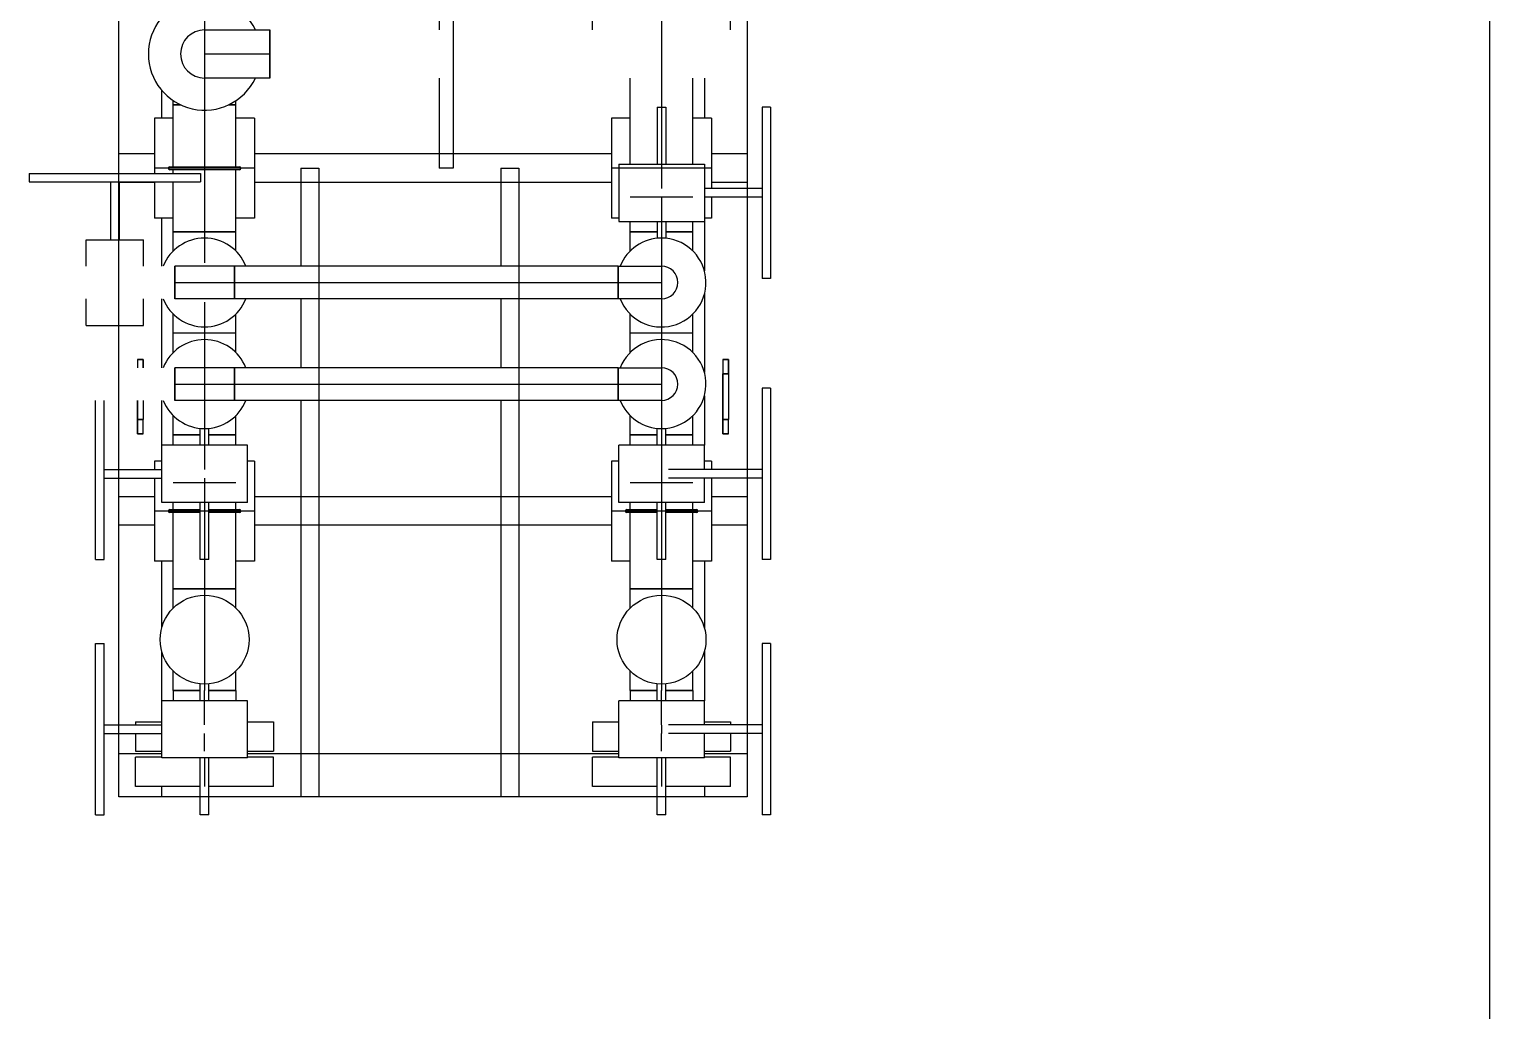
# Model space of a CAD drawing. Header units: inches. Extents: x 517790 to 538444, y 301815 to 302461.
# Drawn here: x 517889.56 to 517894.85, y 302304.38 to 302307.93 of the extents above; entities that cross this region are included whole.
import ezdxf

# ---------------------------------------------------------------- set-up
doc = ezdxf.new("R2010")
doc.units = ezdxf.units.IN
doc.header["$MEASUREMENT"] = 0
doc.linetypes.add('BLAST PROOF PARTITION-EMBED 1_DWG$0$DIVIDE2', pattern=[0.625, 0.25, -0.125, 0, -0.125, 0, -0.125])
doc.layers.add('硅胶总平面底图 工艺装置区', color=253, linetype='Continuous')
doc.layers.add('硅胶总平面底图0804', color=253, linetype='Continuous')

msp = doc.modelspace()

# ---------------------------------------------------------------- linework, layer by layer
at = {"layer": '硅胶总平面底图 工艺装置区', "linetype": 'BLAST PROOF PARTITION-EMBED 1_DWG$0$DIVIDE2', "lineweight": -3, "ltscale": 400}
msp.add_line((517894.8488, 302284.8998), (517894.8488, 302347.9323), dxfattribs=at)
at = {"layer": '硅胶总平面底图 工艺装置区', "color": 253, "linetype": 'Continuous', "lineweight": -3}
for p, q in [((517889.8891, 302307.4075), (517889.8891, 302309.6341)), ((517892.1624, 302308.4336), (517892.1624, 302307.9264)), ((517890.1991, 302308.0232), (517890.1991, 302307.6558)), ((517891.0485, 302308.0461), (517891.0485, 302307.9264)), ((517891.0981, 302308.0461), (517891.0981, 302307.9264)), ((517891.6031, 302307.9264), (517891.6031, 302308.0084)), ((517891.8524, 302308.0084), (517891.8524, 302307.9264)), ((517892.1018, 302307.9264), (517892.1018, 302308.0084)), ((517890.1991, 302307.9264), (517890.4353, 302307.9264)), ((517890.4353, 302307.9264), (517890.4353, 302307.7525)), ((517890.4353, 302307.7525), (517890.4353, 302307.9264)), ((517891.0981, 302307.9264), (517891.0981, 302307.7525)), ((517891.8524, 302307.9264), (517891.8524, 302307.7885)), ((517892.1624, 302307.9264), (517892.1624, 302307.7525)), ((517890.1991, 302307.8395), (517890.4353, 302307.8395)), ((517890.4353, 302307.8395), (517890.4353, 302307.8395)), ((517890.4353, 302307.8395), (517890.4353, 302307.8395)), ((517891.8524, 302307.7885), (517891.8524, 302307.7525)), ((517890.4353, 302307.7525), (517890.1991, 302307.7525)), ((517891.0485, 302307.7525), (517891.0485, 302307.4261)), ((517891.0981, 302307.7525), (517891.0981, 302307.4261)), ((517891.7392, 302307.4406), (517891.7392, 302307.7525)), ((517891.8524, 302307.7525), (517891.8524, 302307.6473)), ((517891.9656, 302307.4406), (517891.9656, 302307.7525)), ((517892.0074, 302307.7525), (517892.0074, 302307.607)), ((517892.1624, 302307.7525), (517892.1624, 302307.3528)), ((517890.0441, 302307.607), (517890.0441, 302307.7078)), ((517890.0859, 302307.6558), (517890.0859, 302307.6705)), ((517890.1118, 302307.6558), (517890.0859, 302307.6558)), ((517890.0859, 302307.6558), (517890.1118, 302307.6558)), ((517890.0859, 302307.4313), (517890.0859, 302307.6558)), ((517890.1991, 302307.6558), (517890.1991, 302307.6558)), ((517890.1991, 302307.6558), (517890.1991, 302307.6558)), ((517890.1991, 302307.6558), (517890.1991, 302307.6361)), ((517890.1991, 302307.6361), (517890.1991, 302307.4313)), ((517890.3123, 302307.6558), (517890.2864, 302307.6558)), ((517890.2864, 302307.6558), (517890.3123, 302307.6558)), ((517890.3123, 302307.6558), (517890.3123, 302307.6705)), ((517890.3123, 302307.4313), (517890.3123, 302307.6558)), ((517891.8369, 302307.6473), (517891.8679, 302307.6473)), ((517891.8369, 302307.6473), (517891.8369, 302307.4406)), ((517891.8524, 302307.6473), (517891.8524, 302307.3528)), ((517891.8679, 302307.6473), (517891.8679, 302307.4406)), ((517892.2162, 302307.6473), (517892.2162, 302307.0273)), ((517892.2472, 302307.6473), (517892.2162, 302307.6473)), ((517892.2472, 302307.6473), (517892.2472, 302307.0273)), ((517890.0859, 302307.607), (517890.0183, 302307.607)), ((517890.0183, 302307.607), (517890.0183, 302307.4075)), ((517890.3799, 302307.607), (517890.3123, 302307.607)), ((517890.3799, 302307.607), (517890.3799, 302307.2453)), ((517891.7392, 302307.607), (517891.6716, 302307.607)), ((517891.6716, 302307.607), (517891.6716, 302307.2453)), ((517892.0333, 302307.607), (517891.9656, 302307.607)), ((517892.0333, 302307.607), (517892.0333, 302307.3528)), ((517889.8891, 302307.4075), (517889.8891, 302307.4778)), ((517890.0183, 302307.4778), (517889.8891, 302307.4778)), ((517891.6716, 302307.4778), (517890.3799, 302307.4778)), ((517892.1624, 302307.4778), (517892.0333, 302307.4778)), ((517892.1624, 302307.4778), (517892.1624, 302307.3745)), ((517890.3799, 302307.4261), (517890.0183, 302307.4261)), ((517890.073, 302307.4313), (517890.3252, 302307.4313)), ((517890.3252, 302307.421), (517890.073, 302307.421)), ((517890.0859, 302307.4075), (517890.0859, 302307.421)), ((517890.1991, 302307.4313), (517890.1991, 302307.421)), ((517890.1991, 302307.421), (517890.1991, 302307.1965)), ((517890.3123, 302307.1965), (517890.3123, 302307.421)), ((517890.5473, 302307.4261), (517890.6124, 302307.4261)), ((517890.5473, 302307.4261), (517890.5473, 302307.0719)), ((517890.6124, 302307.4261), (517890.6124, 302307.0719)), ((517891.0981, 302307.4261), (517891.0485, 302307.4261)), ((517891.2707, 302307.4261), (517891.2707, 302307.0719)), ((517891.2707, 302307.4261), (517891.3358, 302307.4261)), ((517891.3358, 302307.4261), (517891.3358, 302307.0719)), ((517892.0333, 302307.4261), (517891.6716, 302307.4261)), ((517891.6974, 302307.4406), (517892.0074, 302307.4406)), ((517891.6974, 302307.4406), (517891.6974, 302307.234)), ((517892.0074, 302307.4406), (517892.0074, 302307.234)), ((517889.5647, 302307.4075), (517890.1846, 302307.4075)), ((517889.5647, 302307.4075), (517889.5647, 302307.3766)), ((517889.5647, 302307.3766), (517890.1846, 302307.3766)), ((517889.8592, 302307.3766), (517889.8592, 302307.1678)), ((517889.8891, 302306.8578), (517889.8891, 302307.4075)), ((517889.8902, 302307.3766), (517889.8902, 302307.1678)), ((517890.0183, 302307.3745), (517889.8902, 302307.3745)), ((517890.0183, 302307.3766), (517890.0183, 302307.2453)), ((517890.0859, 302307.1965), (517890.0859, 302307.3766)), ((517890.1846, 302307.4075), (517890.1846, 302307.3766)), ((517891.6716, 302307.3745), (517890.3799, 302307.3745)), ((517892.1624, 302307.3745), (517892.0333, 302307.3745)), ((517891.7392, 302307.3228), (517891.9656, 302307.3228)), ((517891.8524, 302307.3218), (517891.8524, 302307.1965)), ((517892.2162, 302307.3528), (517892.0074, 302307.3528)), ((517892.2162, 302307.3218), (517892.0074, 302307.3218)), ((517892.0333, 302307.3218), (517892.0333, 302307.2453)), ((517892.1624, 302307.3528), (517892.1624, 302307.3218)), ((517892.1624, 302307.3218), (517892.1624, 302306.3364)), ((517890.0859, 302307.2453), (517890.0183, 302307.2453)), ((517890.0441, 302307.0719), (517890.0441, 302307.2453)), ((517890.3799, 302307.2453), (517890.3123, 302307.2453)), ((517891.6974, 302307.2453), (517891.6716, 302307.2453)), ((517891.6974, 302307.234), (517892.0074, 302307.234)), ((517891.7392, 302307.1965), (517891.7392, 302307.234)), ((517891.8369, 302307.234), (517891.8369, 302307.1728)), ((517891.8679, 302307.234), (517891.8679, 302307.1728)), ((517891.9656, 302307.1965), (517891.9656, 302307.234)), ((517892.0333, 302307.2453), (517892.0074, 302307.2453)), ((517892.0074, 302307.234), (517892.0074, 302307.0555)), ((517889.7713, 302307.0719), (517889.7713, 302307.1678)), ((517889.7713, 302307.1678), (517889.978, 302307.1678)), ((517889.978, 302307.0719), (517889.978, 302307.1678)), ((517890.1991, 302307.1965), (517890.0859, 302307.1965)), ((517890.0859, 302307.127), (517890.0859, 302307.1965)), ((517890.0859, 302307.1965), (517890.3123, 302307.1965)), ((517890.1991, 302307.1965), (517890.1991, 302307.1736)), ((517890.1991, 302307.1965), (517890.1991, 302307.1965)), ((517890.3123, 302307.1965), (517890.1991, 302307.1965)), ((517890.1991, 302307.1736), (517890.1991, 302307.0838)), ((517890.3123, 302307.127), (517890.3123, 302307.1965)), ((517891.8369, 302307.1965), (517891.7392, 302307.1965)), ((517891.7392, 302307.127), (517891.7392, 302307.1965)), ((517891.7392, 302307.1965), (517891.8369, 302307.1965)), ((517891.8524, 302307.1965), (517891.8524, 302307.1965)), ((517891.8524, 302307.1965), (517891.8524, 302306.8521)), ((517891.9656, 302307.1965), (517891.8679, 302307.1965)), ((517891.8679, 302307.1965), (517891.9656, 302307.1965)), ((517891.9656, 302307.127), (517891.9656, 302307.1965)), ((517890.091, 302307.0719), (517890.091, 302306.9538)), ((517890.3073, 302307.0719), (517890.091, 302307.0719)), ((517890.091, 302307.0128), (517890.091, 302307.0719)), ((517890.3073, 302307.0128), (517890.3073, 302307.0719)), ((517891.695, 302307.0719), (517890.3073, 302307.0719)), ((517890.3073, 302307.0719), (517890.3073, 302306.9538)), ((517890.6124, 302307.0719), (517890.6124, 302306.9538)), ((517891.3358, 302307.0719), (517891.3358, 302306.9538)), ((517891.695, 302307.0128), (517891.695, 302307.0719)), ((517891.695, 302307.0719), (517891.695, 302306.9538)), ((517891.695, 302307.0719), (517891.8524, 302307.0719)), ((517890.091, 302307.0128), (517890.3073, 302307.0128)), ((517890.091, 302307.0128), (517890.091, 302307.0128)), ((517890.091, 302306.9538), (517890.091, 302307.0128)), ((517890.3073, 302307.0128), (517890.3072, 302307.0128)), ((517890.3072, 302307.0128), (517890.3072, 302307.0128)), ((517890.3073, 302307.0128), (517891.695, 302307.0128)), ((517890.3073, 302306.9538), (517890.3073, 302307.0128)), ((517891.695, 302306.9538), (517891.695, 302307.0128)), ((517891.695, 302307.0128), (517891.695, 302307.0128)), ((517891.695, 302307.0128), (517891.695, 302307.0128)), ((517891.695, 302307.0128), (517891.8524, 302307.0128)), ((517892.2472, 302307.0273), (517892.2162, 302307.0273)), ((517889.7713, 302306.8578), (517889.7713, 302306.9538)), ((517889.978, 302306.8578), (517889.978, 302306.9538)), ((517890.0441, 302306.7044), (517890.0441, 302306.9538)), ((517890.3073, 302306.9538), (517890.091, 302306.9538)), ((517891.695, 302306.9538), (517890.3073, 302306.9538)), ((517890.5473, 302306.9538), (517890.5473, 302306.7044)), ((517890.6124, 302306.9538), (517890.6124, 302306.7044)), ((517891.2707, 302306.9538), (517891.2707, 302306.7044)), ((517891.3358, 302306.9538), (517891.3358, 302306.7044)), ((517891.8524, 302306.9538), (517891.695, 302306.9538)), ((517892.0074, 302306.9702), (517892.0074, 302306.688)), ((517890.0859, 302306.8291), (517890.0859, 302306.8987)), ((517890.1991, 302306.9419), (517890.1991, 302306.8521)), ((517890.3123, 302306.8291), (517890.3123, 302306.8987)), ((517891.7392, 302306.8291), (517891.7392, 302306.8987)), ((517891.9656, 302306.8291), (517891.9656, 302306.8987)), ((517889.7713, 302306.8578), (517889.978, 302306.8578)), ((517889.8891, 302306.7044), (517889.8891, 302306.8578)), ((517890.1991, 302306.8521), (517890.1991, 302306.8291)), ((517891.8524, 302306.8521), (517891.8524, 302306.8291)), ((517890.1991, 302306.8291), (517890.0859, 302306.8291)), ((517890.0859, 302306.7595), (517890.0859, 302306.8291)), ((517890.1991, 302306.8291), (517890.0859, 302306.8291)), ((517890.1991, 302306.8291), (517890.1991, 302306.8291)), ((517890.1991, 302306.8291), (517890.1991, 302306.8061)), ((517890.3123, 302306.8291), (517890.1991, 302306.8291)), ((517890.1991, 302306.8291), (517890.1991, 302306.8291)), ((517890.1991, 302306.8291), (517890.1991, 302306.8291)), ((517890.3123, 302306.8291), (517890.1991, 302306.8291)), ((517890.1991, 302306.8061), (517890.1991, 302306.4616)), ((517890.3123, 302306.7595), (517890.3123, 302306.8291)), ((517891.8524, 302306.8291), (517891.7392, 302306.8291)), ((517891.7392, 302306.7595), (517891.7392, 302306.8291)), ((517891.8524, 302306.8291), (517891.7392, 302306.8291)), ((517891.8524, 302306.8291), (517891.8524, 302306.8061)), ((517891.8524, 302306.8291), (517891.8524, 302306.8291)), ((517891.9656, 302306.8291), (517891.8524, 302306.8291)), ((517891.8524, 302306.8291), (517891.8524, 302306.8291)), ((517891.8524, 302306.8291), (517891.8524, 302306.8291)), ((517891.9656, 302306.8291), (517891.8524, 302306.8291)), ((517891.8524, 302306.8061), (517891.8524, 302306.4616)), ((517891.9656, 302306.7595), (517891.9656, 302306.8291)), ((517889.977, 302306.7338), (517889.9563, 302306.7338)), ((517889.9563, 302306.7338), (517889.977, 302306.7338)), ((517889.9563, 302306.7338), (517889.9563, 302306.7044)), ((517889.9563, 302306.7338), (517889.9563, 302306.7044)), ((517889.977, 302306.7044), (517889.977, 302306.7338)), ((517889.977, 302306.7338), (517889.977, 302306.7044)), ((517892.0746, 302306.7338), (517892.0746, 302306.6822)), ((517892.0746, 302306.7338), (517892.0746, 302306.6822)), ((517892.0953, 302306.7338), (517892.0746, 302306.7338)), ((517892.0746, 302306.7338), (517892.0953, 302306.7338)), ((517892.0953, 302306.6822), (517892.0953, 302306.7338)), ((517892.0953, 302306.7338), (517892.0953, 302306.6822)), ((517889.8891, 302306.5863), (517889.8891, 302306.7044)), ((517890.091, 302306.7044), (517890.091, 302306.5863)), ((517890.3073, 302306.7044), (517890.091, 302306.7044)), ((517890.091, 302306.6454), (517890.091, 302306.7044)), ((517890.3073, 302306.6454), (517890.3073, 302306.7044)), ((517891.695, 302306.7044), (517890.3073, 302306.7044)), ((517890.3073, 302306.7044), (517890.3073, 302306.5863)), ((517890.6124, 302306.7044), (517890.6124, 302306.5863)), ((517891.3358, 302306.7044), (517891.3358, 302306.5863)), ((517891.695, 302306.6454), (517891.695, 302306.7044)), ((517891.695, 302306.7044), (517891.695, 302306.5863)), ((517891.695, 302306.7044), (517891.8524, 302306.7044)), ((517892.0746, 302306.6822), (517892.0953, 302306.6822)), ((517892.0953, 302306.6822), (517892.0746, 302306.6822)), ((517892.0746, 302306.5168), (517892.0746, 302306.6822)), ((517892.0746, 302306.6822), (517892.0746, 302306.5168)), ((517892.0953, 302306.6822), (517892.0746, 302306.6822)), ((517892.0953, 302306.6822), (517892.0953, 302306.5168)), ((517892.0953, 302306.6822), (517892.0953, 302306.5168)), ((517890.091, 302306.6454), (517890.091, 302306.6454)), ((517890.091, 302306.6454), (517890.3073, 302306.6454)), ((517890.091, 302306.5863), (517890.091, 302306.6454)), ((517890.3072, 302306.6454), (517890.3072, 302306.6454)), ((517890.3073, 302306.6454), (517890.3072, 302306.6454)), ((517890.3073, 302306.6454), (517891.695, 302306.6454)), ((517890.3073, 302306.5863), (517890.3073, 302306.6454)), ((517891.695, 302306.5863), (517891.695, 302306.6454)), ((517891.695, 302306.6454), (517891.695, 302306.6454)), ((517891.695, 302306.6454), (517891.695, 302306.6454)), ((517891.695, 302306.6454), (517891.8524, 302306.6454)), ((517892.2162, 302306.6309), (517892.2162, 302306.0109)), ((517892.2472, 302306.6309), (517892.2162, 302306.6309)), ((517892.2472, 302306.6309), (517892.2472, 302306.0109)), ((517889.8044, 302306.0109), (517889.8044, 302306.5863)), ((517889.8354, 302306.0109), (517889.8354, 302306.5863)), ((517889.8891, 302306.3364), (517889.8891, 302306.5863)), ((517889.9563, 302306.5168), (517889.9563, 302306.5863)), ((517889.9563, 302306.5863), (517889.9563, 302306.5168)), ((517889.977, 302306.5863), (517889.977, 302306.5168)), ((517889.977, 302306.5863), (517889.977, 302306.5168)), ((517890.0441, 302306.4242), (517890.0441, 302306.5863)), ((517890.3073, 302306.5863), (517890.091, 302306.5863)), ((517891.695, 302306.5863), (517890.3073, 302306.5863)), ((517890.5473, 302306.5863), (517890.5473, 302305.1528)), ((517890.6124, 302306.5863), (517890.6124, 302305.1528)), ((517891.2707, 302306.5863), (517891.2707, 302305.1528)), ((517891.3358, 302306.5863), (517891.3358, 302305.1528)), ((517891.8524, 302306.5863), (517891.695, 302306.5863)), ((517892.0074, 302306.6027), (517892.0074, 302306.4242)), ((517890.0859, 302306.4616), (517890.0859, 302306.5312)), ((517890.3123, 302306.4616), (517890.3123, 302306.5312)), ((517891.7392, 302306.4616), (517891.7392, 302306.5312)), ((517891.9656, 302306.4616), (517891.9656, 302306.5312)), ((517889.977, 302306.5168), (517889.9563, 302306.5168)), ((517889.9563, 302306.5168), (517889.977, 302306.5168)), ((517889.9563, 302306.5168), (517889.9563, 302306.4652)), ((517889.9563, 302306.4652), (517889.9563, 302306.5168)), ((517889.977, 302306.5168), (517889.9563, 302306.5168)), ((517889.977, 302306.4652), (517889.977, 302306.5168)), ((517889.977, 302306.4652), (517889.977, 302306.5168)), ((517890.1836, 302306.4242), (517890.1836, 302306.4854)), ((517890.2146, 302306.4242), (517890.2146, 302306.4854)), ((517891.8369, 302306.4242), (517891.8369, 302306.4854)), ((517891.8679, 302306.4242), (517891.8679, 302306.4854)), ((517892.0953, 302306.5168), (517892.0746, 302306.5168)), ((517892.0746, 302306.5168), (517892.0953, 302306.5168)), ((517892.0746, 302306.5168), (517892.0746, 302306.4652)), ((517892.0746, 302306.4652), (517892.0746, 302306.5168)), ((517892.0953, 302306.5168), (517892.0746, 302306.5168)), ((517892.0953, 302306.4652), (517892.0953, 302306.5168)), ((517892.0953, 302306.4652), (517892.0953, 302306.5168)), ((517889.9563, 302306.4652), (517889.977, 302306.4652)), ((517889.977, 302306.4652), (517889.9563, 302306.4652)), ((517890.3541, 302306.4242), (517890.0441, 302306.4242)), ((517890.0441, 302306.2176), (517890.0441, 302306.4242)), ((517890.1836, 302306.4616), (517890.0859, 302306.4616)), ((517890.0859, 302306.4616), (517890.1836, 302306.4616)), ((517890.0859, 302306.4242), (517890.0859, 302306.4616)), ((517890.1991, 302306.4616), (517890.1991, 302306.4617)), ((517890.1991, 302306.4617), (517890.1991, 302306.4617)), ((517890.1991, 302306.4616), (517890.1991, 302306.3364)), ((517890.3123, 302306.4616), (517890.2146, 302306.4616)), ((517890.2146, 302306.4616), (517890.3123, 302306.4616)), ((517890.3123, 302306.4242), (517890.3123, 302306.4616)), ((517890.3541, 302306.2176), (517890.3541, 302306.4242)), ((517892.0074, 302306.4242), (517891.6974, 302306.4242)), ((517891.6974, 302306.2176), (517891.6974, 302306.4242)), ((517891.7392, 302306.4616), (517891.8369, 302306.4616)), ((517891.7392, 302306.4242), (517891.7392, 302306.4616)), ((517891.8369, 302306.4616), (517891.7392, 302306.4616)), ((517891.8524, 302306.4616), (517891.8524, 302306.4617)), ((517891.8524, 302306.4617), (517891.8524, 302306.4617)), ((517891.8524, 302306.4616), (517891.8524, 302306.3364)), ((517891.8679, 302306.4616), (517891.9656, 302306.4616)), ((517891.9656, 302306.4616), (517891.8679, 302306.4616)), ((517891.9656, 302306.4242), (517891.9656, 302306.4616)), ((517892.0074, 302306.3364), (517892.0074, 302306.4242)), ((517892.0746, 302306.4652), (517892.0953, 302306.4652)), ((517892.0953, 302306.4652), (517892.0746, 302306.4652)), ((517890.0183, 302306.367), (517890.0183, 302306.3364)), ((517890.0441, 302306.367), (517890.0183, 302306.367)), ((517890.3799, 302306.367), (517890.3541, 302306.367)), ((517890.3799, 302306.367), (517890.3799, 302306.0053)), ((517891.6716, 302306.367), (517891.6716, 302306.0053)), ((517891.6974, 302306.367), (517891.6716, 302306.367)), ((517892.0333, 302306.367), (517892.0074, 302306.367)), ((517892.0333, 302306.367), (517892.0333, 302306.3364)), ((517889.8354, 302306.3364), (517890.0441, 302306.3364)), ((517889.8891, 302306.3054), (517889.8891, 302306.3364)), ((517891.8524, 302306.3363), (517891.8524, 302306.3055)), ((517892.2162, 302306.3364), (517891.8777, 302306.3364)), ((517892.1624, 302306.3364), (517892.1624, 302306.3054)), ((517889.8354, 302306.3054), (517890.0441, 302306.3054)), ((517889.8891, 302305.4122), (517889.8891, 302306.3054)), ((517890.0183, 302306.3054), (517890.0183, 302306.0053)), ((517890.0859, 302306.2895), (517890.3123, 302306.2895)), ((517890.1991, 302306.3054), (517890.1991, 302306.2895)), ((517890.1991, 302306.2895), (517890.1991, 302306.2895)), ((517890.1991, 302306.2895), (517890.1991, 302306.2895)), ((517890.1991, 302306.2895), (517890.1991, 302306.0109)), ((517891.7392, 302306.2895), (517891.9656, 302306.2895)), ((517891.8524, 302306.3054), (517891.8524, 302306.2895)), ((517891.8524, 302306.2895), (517891.8524, 302306.0109)), ((517891.8524, 302306.2895), (517891.8524, 302306.2895)), ((517891.8524, 302306.2895), (517891.8524, 302306.2895)), ((517892.2162, 302306.3054), (517891.8777, 302306.3054)), ((517892.0074, 302306.2176), (517892.0074, 302306.3054)), ((517892.0333, 302306.3054), (517892.0333, 302306.0053)), ((517892.1624, 302306.3054), (517892.1624, 302305.4122)), ((517889.8891, 302306.1345), (517889.8891, 302306.2378)), ((517890.0183, 302306.2378), (517889.8891, 302306.2378)), ((517890.3541, 302306.2176), (517890.0441, 302306.2176)), ((517890.0859, 302306.1913), (517890.0859, 302306.2176)), ((517890.1836, 302306.0109), (517890.1836, 302306.2176)), ((517890.2146, 302306.0109), (517890.2146, 302306.2176)), ((517890.3123, 302306.1913), (517890.3123, 302306.2176)), ((517891.6716, 302306.2378), (517890.3799, 302306.2378)), ((517892.0074, 302306.2176), (517891.6974, 302306.2176)), ((517891.7392, 302306.1913), (517891.7392, 302306.2176)), ((517891.8369, 302306.0109), (517891.8369, 302306.2176)), ((517891.8679, 302306.0109), (517891.8679, 302306.2176)), ((517891.9656, 302306.1913), (517891.9656, 302306.2176)), ((517892.1624, 302306.2378), (517892.0333, 302306.2378)), ((517892.1624, 302306.2378), (517892.1624, 302306.1345)), ((517890.3799, 302306.1862), (517890.0183, 302306.1862)), ((517890.073, 302306.1913), (517890.1836, 302306.1913)), ((517890.1836, 302306.181), (517890.073, 302306.181)), ((517890.0859, 302305.9049), (517890.0859, 302306.181)), ((517890.2146, 302306.1913), (517890.3252, 302306.1913)), ((517890.3252, 302306.181), (517890.2146, 302306.181)), ((517890.3123, 302305.9049), (517890.3123, 302306.181)), ((517892.0333, 302306.1862), (517891.6716, 302306.1862)), ((517891.7264, 302306.1913), (517891.8369, 302306.1913)), ((517891.8369, 302306.181), (517891.7264, 302306.181)), ((517891.7392, 302305.9049), (517891.7392, 302306.181)), ((517891.8679, 302306.1913), (517891.9785, 302306.1913)), ((517891.9785, 302306.181), (517891.8679, 302306.181)), ((517891.9656, 302305.9049), (517891.9656, 302306.181)), ((517890.0183, 302306.1345), (517889.8891, 302306.1345)), ((517891.6716, 302306.1345), (517890.3799, 302306.1345)), ((517892.1624, 302306.1345), (517892.0333, 302306.1345)), ((517889.8044, 302306.0109), (517889.8354, 302306.0109)), ((517890.0859, 302306.0053), (517890.0183, 302306.0053)), ((517890.0441, 302305.7638), (517890.0441, 302306.0053)), ((517890.2146, 302306.0109), (517890.1836, 302306.0109)), ((517890.1991, 302306.0109), (517890.1991, 302305.9049)), ((517890.3799, 302306.0053), (517890.3123, 302306.0053)), ((517891.7392, 302306.0053), (517891.6716, 302306.0053)), ((517891.8679, 302306.0109), (517891.8369, 302306.0109)), ((517891.8524, 302306.0109), (517891.8524, 302305.9049)), ((517892.0333, 302306.0053), (517891.9656, 302306.0053)), ((517892.0074, 302306.0053), (517892.0074, 302305.7638)), ((517892.2472, 302306.0109), (517892.2162, 302306.0109)), ((517890.1991, 302305.9049), (517890.0859, 302305.9049)), ((517890.0859, 302305.8353), (517890.0859, 302305.9049)), ((517890.0859, 302305.9049), (517890.3123, 302305.9049)), ((517890.1991, 302305.9049), (517890.1991, 302305.8819)), ((517890.1991, 302305.9049), (517890.1991, 302305.9049)), ((517890.3123, 302305.9049), (517890.1991, 302305.9049)), ((517890.3123, 302305.8353), (517890.3123, 302305.9049)), ((517891.8524, 302305.9049), (517891.7392, 302305.9049)), ((517891.7392, 302305.8353), (517891.7392, 302305.9049)), ((517891.7392, 302305.9049), (517891.9656, 302305.9049)), ((517891.8524, 302305.9049), (517891.8524, 302305.8819)), ((517891.8524, 302305.9049), (517891.8524, 302305.9049)), ((517891.9656, 302305.9049), (517891.8524, 302305.9049)), ((517891.9656, 302305.8353), (517891.9656, 302305.9049)), ((517890.1991, 302305.8819), (517890.1991, 302305.5374)), ((517891.8524, 302305.8819), (517891.8524, 302305.5374)), ((517889.8044, 302305.0867), (517889.8044, 302305.7067)), ((517889.8044, 302305.7067), (517889.8354, 302305.7067)), ((517889.8354, 302305.0867), (517889.8354, 302305.7067)), ((517890.0441, 302305.5), (517890.0441, 302305.6785)), ((517892.0074, 302305.6785), (517892.0074, 302305.5)), ((517892.2162, 302305.7067), (517892.2162, 302305.0867)), ((517892.2472, 302305.7067), (517892.2162, 302305.7067)), ((517892.2472, 302305.7067), (517892.2472, 302305.0867)), ((517890.0859, 302305.5374), (517890.0859, 302305.607)), ((517890.3123, 302305.5374), (517890.3123, 302305.607)), ((517891.7392, 302305.5374), (517891.7392, 302305.607)), ((517891.9656, 302305.5374), (517891.9656, 302305.607)), ((517890.0859, 302305.5374), (517890.1836, 302305.5374)), ((517890.0859, 302305.5374), (517890.0859, 302305.5)), ((517890.1836, 302305.5374), (517890.0859, 302305.5374)), ((517890.1836, 302305.5), (517890.1836, 302305.5612)), ((517890.1991, 302305.5374), (517890.1991, 302305.5375)), ((517890.1991, 302305.5375), (517890.1991, 302305.5375)), ((517890.1991, 302305.4122), (517890.1991, 302305.5374)), ((517890.2146, 302305.5), (517890.2146, 302305.5612)), ((517890.2146, 302305.5374), (517890.3123, 302305.5374)), ((517890.3123, 302305.5374), (517890.2146, 302305.5374)), ((517890.3123, 302305.5374), (517890.3123, 302305.5)), ((517891.8369, 302305.5374), (517891.7392, 302305.5374)), ((517891.7392, 302305.5374), (517891.8369, 302305.5374)), ((517891.7392, 302305.5374), (517891.7392, 302305.5)), ((517891.8369, 302305.5), (517891.8369, 302305.5612)), ((517891.8524, 302305.5374), (517891.8524, 302305.5375)), ((517891.8524, 302305.5375), (517891.8524, 302305.5375)), ((517891.8524, 302305.4122), (517891.8524, 302305.5374)), ((517891.8679, 302305.5), (517891.8679, 302305.5612)), ((517891.9656, 302305.5374), (517891.8679, 302305.5374)), ((517891.8679, 302305.5374), (517891.9656, 302305.5374)), ((517891.9656, 302305.5374), (517891.9656, 302305.5)), ((517890.3541, 302305.5), (517890.0441, 302305.5)), ((517890.0441, 302305.2934), (517890.0441, 302305.5)), ((517890.3541, 302305.2934), (517890.3541, 302305.5)), ((517892.0074, 302305.5), (517891.6974, 302305.5)), ((517891.6974, 302305.2934), (517891.6974, 302305.5)), ((517892.0074, 302305.4122), (517892.0074, 302305.5)), ((517889.8354, 302305.4122), (517890.0441, 302305.4122)), ((517889.8891, 302305.3812), (517889.8891, 302305.4122)), ((517889.9498, 302305.4241), (517890.0441, 302305.4241)), ((517889.9498, 302305.4241), (517889.9498, 302305.4122)), ((517890.3541, 302305.4241), (517890.4485, 302305.4241)), ((517890.4485, 302305.4241), (517890.4485, 302305.3175)), ((517891.6031, 302305.4241), (517891.6974, 302305.4241)), ((517891.6031, 302305.4241), (517891.6031, 302305.3175)), ((517891.8524, 302305.4121), (517891.8524, 302305.3813)), ((517892.2162, 302305.4122), (517891.8777, 302305.4122)), ((517892.0074, 302305.4241), (517892.1018, 302305.4241)), ((517892.1018, 302305.4241), (517892.1018, 302305.4122)), ((517892.1624, 302305.4122), (517892.1624, 302305.3812)), ((517889.8354, 302305.3812), (517890.0441, 302305.3812)), ((517889.8891, 302305.1528), (517889.8891, 302305.3812)), ((517889.9498, 302305.3812), (517889.9498, 302305.3175)), ((517890.1991, 302305.3175), (517890.1991, 302305.3812)), ((517891.8524, 302305.3175), (517891.8524, 302305.3812)), ((517892.2162, 302305.3812), (517891.8777, 302305.3812)), ((517892.0074, 302305.2934), (517892.0074, 302305.3812)), ((517892.1018, 302305.3812), (517892.1018, 302305.3175)), ((517892.1624, 302305.3812), (517892.1624, 302305.1528)), ((517889.8891, 302305.1528), (517889.8891, 302305.3078)), ((517890.0441, 302305.3078), (517889.8891, 302305.3078)), ((517889.9498, 302305.3175), (517890.0441, 302305.3175)), ((517890.3541, 302305.3175), (517890.4485, 302305.3175)), ((517891.6974, 302305.3078), (517890.3541, 302305.3078)), ((517891.6031, 302305.3175), (517891.6974, 302305.3175)), ((517892.0074, 302305.3175), (517892.1018, 302305.3175)), ((517892.1624, 302305.3078), (517892.0074, 302305.3078)), ((517892.1624, 302305.3078), (517892.1624, 302305.1528)), ((517890.0441, 302305.2962), (517889.9498, 302305.2962)), ((517889.9498, 302305.1896), (517889.9498, 302305.2962)), ((517890.3541, 302305.2934), (517890.0441, 302305.2934)), ((517890.1836, 302305.0867), (517890.1836, 302305.2934)), ((517890.1991, 302305.2962), (517890.1991, 302305.1896)), ((517890.2146, 302305.0867), (517890.2146, 302305.2934)), ((517890.4485, 302305.2962), (517890.3541, 302305.2962)), ((517890.4485, 302305.1896), (517890.4485, 302305.2962)), ((517891.6974, 302305.2962), (517891.6031, 302305.2962)), ((517891.6031, 302305.1896), (517891.6031, 302305.2962)), ((517892.0074, 302305.2934), (517891.6974, 302305.2934)), ((517891.8369, 302305.0867), (517891.8369, 302305.2934)), ((517891.8524, 302305.2962), (517891.8524, 302305.1896)), ((517891.8679, 302305.0867), (517891.8679, 302305.2934)), ((517892.1018, 302305.2962), (517892.0074, 302305.2962)), ((517892.1018, 302305.1896), (517892.1018, 302305.2962)), ((517890.1836, 302305.1528), (517889.8891, 302305.1528)), ((517890.0441, 302305.1528), (517889.8891, 302305.1528)), ((517890.1836, 302305.1896), (517889.9498, 302305.1896)), ((517890.1836, 302305.1896), (517889.9498, 302305.1896)), ((517890.0441, 302305.1528), (517890.0441, 302305.1896)), ((517890.2146, 302305.1528), (517890.1836, 302305.1528)), ((517890.1991, 302305.1896), (517890.1991, 302305.1896)), ((517890.4485, 302305.1896), (517890.2146, 302305.1896)), ((517890.4485, 302305.1896), (517890.2146, 302305.1896)), ((517891.8369, 302305.1528), (517890.2146, 302305.1528)), ((517890.6124, 302305.1528), (517890.5473, 302305.1528)), ((517891.3358, 302305.1528), (517891.2707, 302305.1528)), ((517891.8369, 302305.1896), (517891.6031, 302305.1896)), ((517891.8369, 302305.1896), (517891.6031, 302305.1896)), ((517891.8679, 302305.1528), (517891.8369, 302305.1528)), ((517891.8524, 302305.1896), (517891.8524, 302305.1896)), ((517892.1018, 302305.1896), (517891.8679, 302305.1896)), ((517892.1018, 302305.1896), (517891.8679, 302305.1896)), ((517892.1624, 302305.1528), (517891.8679, 302305.1528)), ((517892.0074, 302305.1896), (517892.0074, 302305.1528)), ((517892.1624, 302305.1528), (517892.0074, 302305.1528)), ((517889.8044, 302305.0867), (517889.8354, 302305.0867)), ((517890.2146, 302305.0867), (517890.1836, 302305.0867)), ((517891.8679, 302305.0867), (517891.8369, 302305.0867)), ((517892.2472, 302305.0867), (517892.2162, 302305.0867))]:
    msp.add_line(p, q, dxfattribs=at)
for centre in [(517890.1991, 302305.7212), (517891.8524, 302305.7212)]:
    msp.add_circle(centre, 0.1608, dxfattribs=at)
for centre, radius, start, end in [((517890.1991, 302307.8395), 0.2034, 25.3039, 334.6961), ((517890.1991, 302307.8395), 0.0869, 90, 270), ((517890.1991, 302307.8395), 0.0869, 90, 270), ((517890.073, 302307.4261), 0.00517, 90, 270), ((517890.3252, 302307.4261), 0.00517, 270, 90), ((517890.1991, 302307.0128), 0.1608, 21.5521, 158.4479), ((517891.8524, 302307.0128), 0.1608, 90, 158.4479), ((517891.8524, 302307.0128), 0.1608, 201.5521, 90), ((517891.8524, 302307.0128), 0.0591, 270, 90), ((517891.8524, 302307.0128), 0.0591, 0, 90), ((517891.8524, 302307.0128), 0.0591, 270, 0), ((517890.1991, 302307.0128), 0.1608, 201.5521, 338.4479), ((517890.1991, 302306.6454), 0.1608, 21.5521, 158.4479), ((517891.8524, 302306.6454), 0.1608, 270, 158.4479), ((517891.8524, 302306.6454), 0.0591, 0, 90), ((517891.8524, 302306.6454), 0.0591, 270, 90), ((517891.8524, 302306.6454), 0.0591, 270, 0), ((517890.1991, 302306.6454), 0.1608, 201.5521, 270), ((517890.1991, 302306.6454), 0.1608, 270, 338.4479), ((517891.8524, 302306.6454), 0.1608, 201.5521, 270), ((517890.073, 302306.1862), 0.00517, 90, 270), ((517890.3252, 302306.1862), 0.00517, 270, 90), ((517891.7264, 302306.1862), 0.00517, 90, 270), ((517891.9785, 302306.1862), 0.00517, 270, 90)]:
    msp.add_arc(centre, radius, start, end, dxfattribs=at)
at = {"layer": '硅胶总平面底图0804', "color": 253, "linetype": 'Continuous', "lineweight": 20}
msp.add_line((517894.8488, 302284.8998), (517894.8488, 302347.9323), dxfattribs=at)
at = {"layer": '硅胶总平面底图0804', "color": 5, "linetype": 'Continuous', "lineweight": 20}
msp.add_line((517894.849, 302317.9689), (517894.8491, 302303.0619), dxfattribs=at)

doc.saveas('drawing.dxf')
